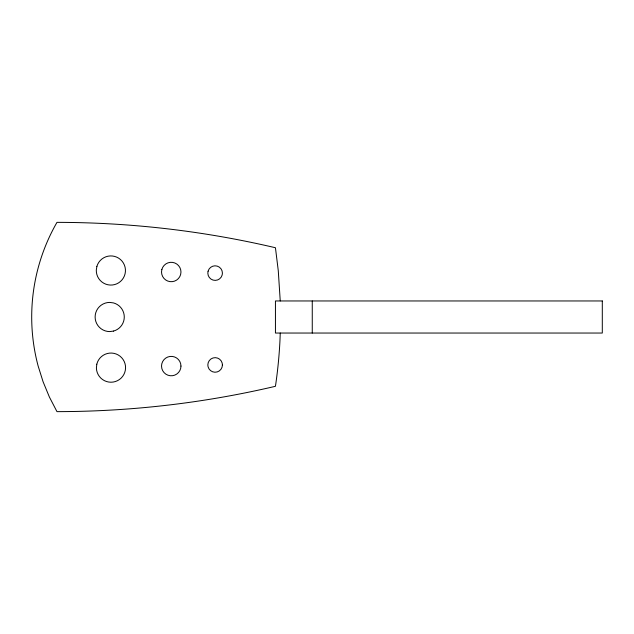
<?xml version="1.0" encoding="UTF-8"?>
<svg xmlns="http://www.w3.org/2000/svg" width="634" height="634" viewBox="0 0 634 634"><rect width="100%" height="100%" fill="white"/><g stroke="black" fill="none" stroke-linecap="round" stroke-linejoin="round"><path stroke-width="0.95" d="M280.244 333.04L279.982 340.181A472.79 472.79 0 0 1 275.441 386.296A960.153 960.153 0 0 1 56.973 411.64L49.373 396.987L43.072 381.723L38.127 365.976A189.851 189.851 0 0 1 56.973 222.36A960.193 960.193 0 0 1 275.441 247.736L278.278 270.742L280.244 300.96M312.261 300.96L312.261 333.04M96.804 364.217L96.4 367.997A14.582 14.582 0 0 0 117.472 380.693A14.582 14.582 0 0 0 120.072 356.229A14.582 14.582 0 0 0 96.804 364.217M161.852 269.498L161.527 272.01A9.724 9.724 0 0 0 180.635 274.53L180.967 272.01A9.724 9.724 0 0 0 161.852 269.498M208.079 271.225L207.833 273.111A7.291 7.291 0 0 0 222.162 274.998L222.415 273.111A7.291 7.291 0 0 0 208.079 271.225M96.891 266.367L96.297 270.132A14.582 14.582 0 0 0 116.704 283.858A14.582 14.582 0 0 0 120.523 259.568A14.582 14.582 0 0 0 96.891 266.367M113.478 331.083L109.706 331.582A14.582 14.582 0 0 1 95.124 317A14.582 14.582 0 0 1 109.706 302.418L113.478 302.917A14.582 14.582 0 0 1 113.478 331.083M602.3 300.96L275.441 300.96L275.441 333.04L602.3 333.04L602.3 300.96M222.415 364.93L222.162 363.044A7.291 7.291 0 0 0 207.833 364.93L208.079 366.817A7.291 7.291 0 0 0 222.415 364.93M180.967 366.072L180.635 363.551A9.724 9.724 0 0 0 161.527 366.072L161.852 368.584A9.724 9.724 0 0 0 180.967 366.072"/></g></svg>
